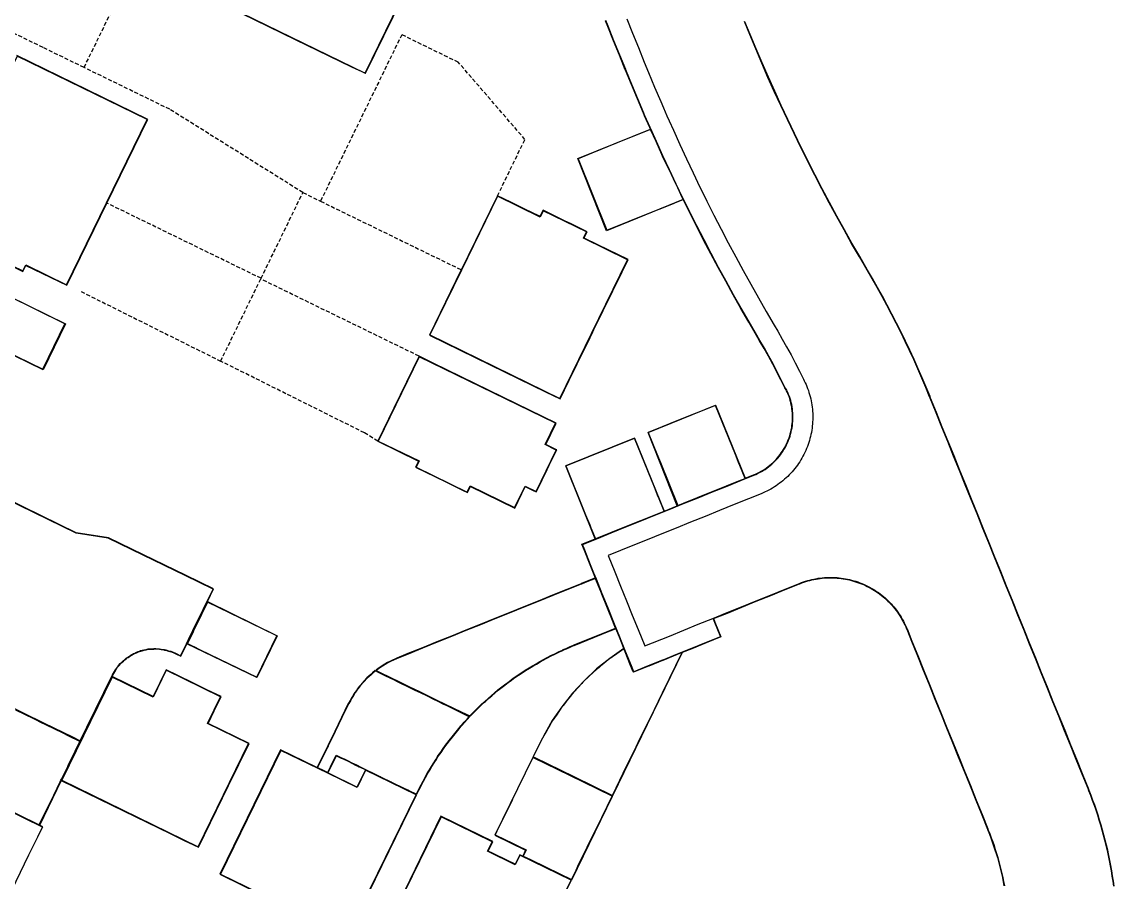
# Model space of a CAD drawing. Header units: metres. Extents: x 337936 to 338461, y 373266 to 374024.
# Drawn here: x 338348.5 to 338418.6, y 373393.4 to 373448.6 of the extents above; entities that cross this region are included whole.
import ezdxf

# ---------------------------------------------------------------- set-up
doc = ezdxf.new("R2010")
doc.units = ezdxf.units.M
doc.linetypes.add('DASHED2', pattern=[0.375, 0.25, -0.125])
for name, color, linetype in [('3D_LINES', 4, 'Continuous'), ('PLOTS EXTERNAL LEVEL', 3, 'Continuous'), ('PLOTS FFL', 1, 'Continuous')]:
    doc.layers.add(name, color=color, linetype=linetype)
doc.layers.add('GARAGES FFL', color=150, linetype='Continuous', lineweight=0)

msp = doc.modelspace()

# ---------------------------------------------------------------- linework, layer by layer
at = {"layer": '3D_LINES', "linetype": 'DASHED2'}
for points in [[(338352.535, 373445.661, 33.775), (338352.537, 373445.666, 33.7), (338356.572, 373453.938, 33.75), (338356.572, 373453.938, 33.75)], [(338352.535, 373445.661, 33.775), (338349.907, 373446.943, 33.775), (338347.275, 373448.227, 33.775)], [(338372.905, 373447.766, 33.675), (338367.697, 373437.088, 33.9)], [(338376.53, 373445.997, 33.804), (338372.905, 373447.766, 33.675)], [(338380.802, 373441.053, 33.973), (338376.53, 373445.997, 33.804)], [(338358.026, 373442.983, 33.938), (338352.535, 373445.661, 33.775)], [(338366.565, 373437.64, 33.827), (338358.026, 373442.983, 33.938), (338358.026, 373442.983, 33.938)], [(338379.042, 373437.421, 34.2), (338379.046, 373437.43, 34.05), (338380.802, 373441.053, 33.973)], [(338363.884, 373432.143, 34), (338366.563, 373437.635, 33.9), (338366.565, 373437.64, 33.827)], [(338366.565, 373437.64, 33.827), (338367.697, 373437.088, 33.9), (338367.697, 373437.088, 33.9)], [(338363.884, 373432.143, 34), (338353.997, 373436.965, 34)], [(338367.697, 373437.088, 33.9), (338376.721, 373432.687, 34.05)], [(338361.293, 373426.83, 34), (338363.863, 373432.1, 34)], [(338374.019, 373427.147, 34.05), (338363.863, 373432.1, 34), (338363.863, 373432.1, 34)], [(338352.344, 373431.294, 34.005), (338361.293, 373426.83, 34)], [(338370.51, 373422.232, 34.111), (338361.293, 373426.83, 34)], [(338371.361, 373421.696, 34.125), (338370.51, 373422.232, 34.111), (338370.51, 373422.232, 34.111)]]:
    msp.add_polyline3d(points, dxfattribs=at)
at = {"layer": '3D_LINES'}
for points in [[(338392.867, 373410.304, 34.089), (338392.958, 373410.077, 34.095), (338393.333, 373409.15, 34.12), (338392.422, 373408.782, 34.132), (338391.494, 373408.407, 34.144), (338390.567, 373408.032, 34.156), (338389.64, 373407.658, 34.168), (338389.624, 373407.651, 34.168), (338388.713, 373407.283, 34.174), (338387.786, 373406.909, 34.188), (338387.636, 373407.28, 34.182), (338387.261, 373408.207, 34.17), (338387.043, 373408.747, 34.168), (338386.887, 373409.134, 34.18), (338386.512, 373410.061, 34.211), (338386.137, 373410.988, 34.241), (338385.763, 373411.915, 34.211), (338385.388, 373412.843, 34.18), (338385.232, 373413.229, 34.168), (338385.014, 373413.77, 34.17), (338384.639, 373414.697, 34.182), (338384.489, 373415.068, 34.188), (338385.416, 373415.442, 34.174), (338386.328, 373415.811, 34.168), (338386.343, 373415.817, 34.168), (338387.271, 373416.192, 34.156), (338388.198, 373416.566, 34.144), (338389.125, 373416.941, 34.132), (338390.052, 373417.316, 34.12), (338390.979, 373417.69, 34.108), (338391.907, 373418.065, 34.096), (338392.834, 373418.439, 34.084), (338393.761, 373418.814, 34.072), (338394.688, 373419.189, 34.061), (338395.477, 373419.507, 34.05), (338395.603, 373419.561, 34.048), (338395.726, 373419.618, 34.046), (338395.848, 373419.679, 34.043), (338395.967, 373419.745, 34.041), (338396.084, 373419.815, 34.038), (338396.199, 373419.888, 34.036), (338396.311, 373419.965, 34.033), (338396.42, 373420.047, 34.031), (338396.527, 373420.131, 34.028), (338396.63, 373420.22, 34.026), (338396.731, 373420.311, 34.023), (338396.828, 373420.407, 34.021), (338396.922, 373420.505, 34.018), (338397.013, 373420.607, 34.016), (338397.1, 373420.711, 34.013), (338397.184, 373420.818, 34.01), (338397.264, 373420.929, 34.008), (338397.34, 373421.042, 34.005), (338397.412, 373421.157, 34.002), (338397.481, 373421.275, 34), (338397.545, 373421.395, 33.997), (338397.605, 373421.517, 33.994), (338397.661, 373421.641, 33.992), (338397.713, 373421.767, 33.989), (338397.76, 373421.894, 33.986), (338397.804, 373422.023, 33.983), (338397.842, 373422.154, 33.98), (338397.877, 373422.286, 33.978), (338397.906, 373422.419, 33.975), (338397.932, 373422.552, 33.972), (338397.953, 373422.687, 33.969), (338397.969, 373422.822, 33.966), (338397.98, 373422.958, 33.963), (338397.987, 373423.094, 33.96), (338397.99, 373423.23, 33.957), (338397.987, 373423.366, 33.954), (338397.981, 373423.502, 33.951), (338397.969, 373423.638, 33.948), (338397.953, 373423.773, 33.945), (338397.932, 373423.907, 33.942), (338397.907, 373424.041, 33.939), (338397.878, 373424.174, 33.936), (338397.843, 373424.306, 33.933), (338397.805, 373424.436, 33.93), (338397.762, 373424.566, 33.927), (338397.714, 373424.693, 33.924), (338397.663, 373424.819, 33.921), (338397.607, 373424.943, 33.918), (338397.576, 373425.007, 33.916), (338397.5, 373425.124, 33.914), (338397.242, 373425.635, 33.905), (338396.98, 373426.144, 33.896), (338396.712, 373426.65, 33.886), (338396.438, 373427.153, 33.877), (338396.159, 373427.652, 33.868), (338395.874, 373428.149, 33.858), (338395.677, 373428.487, 33.852), (338395.677, 373428.487, 33.852), (338395.172, 373429.35, 33.838), (338394.674, 373430.217, 33.823), (338394.182, 373431.088, 33.809), (338393.698, 373431.963, 33.795), (338393.22, 373432.841, 33.781), (338392.75, 373433.724, 33.768), (338392.286, 373434.61, 33.756), (338391.829, 373435.499, 33.745), (338391.399, 373436.352, 33.735), (338391.399, 373436.352, 33.735), (338391.379, 373436.392, 33.735), (338390.988, 373437.184, 33.727), (338390.988, 373437.184, 33.727), (338390.937, 373437.289, 33.726), (338390.501, 373438.189, 33.717), (338390.072, 373439.092, 33.71), (338389.651, 373439.999, 33.703), (338389.236, 373440.909, 33.698), (338388.873, 373441.723, 33.694), (338388.873, 373441.723, 33.694), (338388.829, 373441.823, 33.693), (338388.501, 373442.573, 33.69), (338388.501, 373442.573, 33.69), (338388.429, 373442.739, 33.69), (338388.036, 373443.659, 33.687), (338387.65, 373444.581, 33.685), (338387.272, 373445.507, 33.684), (338387.263, 373445.529, 33.684), (338386.888, 373446.457, 33.684), (338386.514, 373447.384, 33.685), (338386.139, 373448.311, 33.687), (338385.995, 373448.668, 33.688)], [(338388.853, 373441.707, 33.694), (338388.85, 373441.712, 33.694), (338388.806, 373441.813, 33.693), (338388.478, 373442.563, 33.69), (338388.406, 373442.729, 33.69), (338388.013, 373443.649, 33.687), (338387.627, 373444.572, 33.685), (338387.249, 373445.498, 33.684), (338387.24, 373445.52, 33.684), (338386.865, 373446.447, 33.684), (338386.491, 373447.374, 33.685), (338386.116, 373448.302, 33.687), (338385.972, 373448.659, 33.688)], [(338387.333, 373448.794, 33.637), (338387.708, 373447.866, 33.635), (338388.083, 373446.939, 33.634), (338388.458, 373446.011, 33.634), (338388.733, 373445.334, 33.635), (338389.119, 373444.406, 33.636), (338389.512, 373443.481, 33.639), (338389.683, 373443.085, 33.64), (338389.913, 373442.558, 33.58), (338390.051, 373442.243, 33.544), (338390.321, 373441.638, 33.547), (338390.736, 373440.723, 33.552), (338391.158, 373439.81, 33.559), (338391.588, 373438.901, 33.566), (338392.024, 373437.996, 33.574), (338392.145, 373437.75, 33.577), (338392.469, 373437.094, 33.663), (338392.552, 373436.926, 33.685), (338392.921, 373436.195, 33.694), (338393.379, 373435.3, 33.705), (338393.844, 373434.409, 33.717), (338394.317, 373433.521, 33.73), (338394.797, 373432.637, 33.744), (338395.284, 373431.757, 33.758), (338395.777, 373430.881, 33.773), (338396.278, 373430.009, 33.788), (338396.784, 373429.144, 33.802), (338397.012, 373428.754, 33.809), (338397.302, 373428.247, 33.818), (338397.586, 373427.738, 33.828), (338397.864, 373427.226, 33.837), (338398.137, 373426.711, 33.846), (338398.404, 373426.193, 33.855), (338398.665, 373425.672, 33.865), (338398.714, 373425.572, 33.866), (338398.775, 373425.446, 33.869), (338398.83, 373425.323, 33.871), (338398.882, 373425.198, 33.874), (338398.931, 373425.071, 33.876), (338398.976, 373424.943, 33.878), (338399.018, 373424.814, 33.881), (338399.057, 373424.684, 33.883), (338399.093, 373424.552, 33.885), (338399.125, 373424.42, 33.888), (338399.154, 373424.288, 33.89), (338399.18, 373424.154, 33.892), (338399.202, 373424.02, 33.895), (338399.22, 373423.885, 33.897), (338399.235, 373423.75, 33.899), (338399.247, 373423.615, 33.901), (338399.255, 373423.479, 33.904), (338399.259, 373423.343, 33.906), (338399.261, 373423.208, 33.908), (338399.258, 373423.072, 33.91), (338399.252, 373422.936, 33.913), (338399.243, 373422.8, 33.915), (338399.23, 373422.665, 33.917), (338399.214, 373422.53, 33.919), (338399.194, 373422.396, 33.921), (338399.171, 373422.262, 33.924), (338399.144, 373422.128, 33.926), (338399.114, 373421.996, 33.928), (338399.081, 373421.864, 33.93), (338399.044, 373421.733, 33.932), (338399.004, 373421.604, 33.934), (338398.96, 373421.475, 33.936), (338398.913, 373421.347, 33.938), (338398.863, 373421.221, 33.941), (338398.81, 373421.096, 33.943), (338398.753, 373420.972, 33.945), (338398.694, 373420.85, 33.947), (338398.631, 373420.73, 33.949), (338398.565, 373420.611, 33.951), (338398.496, 373420.494, 33.953), (338398.425, 373420.378, 33.955), (338398.35, 373420.265, 33.957), (338398.272, 373420.153, 33.959), (338398.191, 373420.044, 33.961), (338398.108, 373419.937, 33.963), (338398.022, 373419.831, 33.965), (338397.933, 373419.728, 33.967), (338397.842, 373419.628, 33.969), (338397.748, 373419.53, 33.971), (338397.652, 373419.434, 33.973), (338397.553, 373419.34, 33.975), (338397.452, 373419.25, 33.977), (338397.348, 373419.162, 33.979), (338397.243, 373419.076, 33.98), (338397.135, 373418.994, 33.982), (338397.025, 373418.914, 33.984), (338396.913, 373418.837, 33.986), (338396.799, 373418.763, 33.988), (338396.683, 373418.692, 33.99), (338396.566, 373418.623, 33.992), (338396.446, 373418.558, 33.994), (338396.325, 373418.496, 33.995), (338396.203, 373418.437, 33.997), (338396.079, 373418.382, 33.999), (338395.949, 373418.327, 34.001), (338395.137, 373417.999, 34.011), (338394.21, 373417.625, 34.023), (338393.283, 373417.25, 34.035), (338392.356, 373416.875, 34.047), (338391.429, 373416.501, 34.059), (338390.501, 373416.126, 34.071), (338389.574, 373415.752, 34.083), (338388.647, 373415.377, 34.095), (338387.72, 373415.002, 34.106), (338386.144, 373414.366, 34.118), (338386.567, 373413.319, 34.131), (338386.941, 373412.392, 34.161), (338387.316, 373411.464, 34.191), (338387.69, 373410.537, 34.161), (338388.065, 373409.61, 34.131), (338388.488, 373408.563, 34.118), (338390.064, 373409.2, 34.106), (338390.991, 373409.575, 34.095), (338391.918, 373409.949, 34.083), (338392.846, 373410.324, 34.071), (338393.773, 373410.698, 34.059), (338394.7, 373411.073, 34.047), (338395.627, 373411.448, 34.035), (338396.554, 373411.822, 34.023), (338397.482, 373412.197, 34.011), (338398.409, 373412.572, 33.999), (338398.416, 373412.574, 33.999), (338398.547, 373412.625, 33.998), (338398.674, 373412.671, 33.996), (338398.803, 373412.714, 33.995), (338398.934, 373412.753, 33.993), (338399.065, 373412.789, 33.992), (338399.196, 373412.822, 33.992), (338399.329, 373412.851, 33.991), (338399.463, 373412.877, 33.991), (338399.597, 373412.899, 33.99), (338399.731, 373412.918, 33.99), (338399.866, 373412.934, 33.991), (338400.002, 373412.946, 33.991), (338400.137, 373412.954, 33.991), (338400.273, 373412.959, 33.992), (338400.409, 373412.961, 33.993), (338400.545, 373412.959, 33.994), (338400.681, 373412.954, 33.995), (338400.816, 373412.945, 33.997), (338400.952, 373412.932, 33.998), (338401.086, 373412.916, 34), (338401.221, 373412.897, 34.002), (338401.355, 373412.874, 34.005), (338401.488, 373412.848, 34.007), (338401.621, 373412.818, 34.01), (338401.753, 373412.785, 34.012), (338401.884, 373412.749, 34.015), (338402.014, 373412.709, 34.019), (338402.142, 373412.666, 34.022), (338402.27, 373412.62, 34.025), (338402.397, 373412.57, 34.029), (338402.522, 373412.517, 34.033), (338402.646, 373412.461, 34.037), (338402.768, 373412.402, 34.041), (338402.889, 373412.339, 34.044), (338403.008, 373412.274, 34.048), (338403.125, 373412.205, 34.052), (338403.241, 373412.134, 34.055), (338403.354, 373412.059, 34.059), (338403.466, 373411.982, 34.063), (338403.576, 373411.902, 34.066), (338403.683, 373411.819, 34.069), (338403.789, 373411.733, 34.073), (338403.892, 373411.645, 34.076), (338403.993, 373411.554, 34.079), (338404.092, 373411.46, 34.082), (338404.188, 373411.364, 34.086), (338404.281, 373411.265, 34.089), (338404.372, 373411.164, 34.092), (338404.461, 373411.061, 34.095), (338404.546, 373410.956, 34.098), (338404.629, 373410.848, 34.1), (338404.71, 373410.739, 34.103), (338404.787, 373410.627, 34.106), (338404.861, 373410.513, 34.109), (338404.933, 373410.398, 34.111), (338405.001, 373410.28, 34.114), (338405.067, 373410.161, 34.116), (338405.129, 373410.04, 34.119), (338405.189, 373409.918, 34.121), (338405.245, 373409.794, 34.124), (338405.299, 373409.665, 34.126), (338405.304, 373409.653, 34.126), (338405.619, 373408.875, 34.139), (338405.993, 373407.947, 34.154), (338406.368, 373407.02, 34.169), (338406.743, 373406.093, 34.183), (338407.117, 373405.166, 34.198), (338407.492, 373404.239, 34.213), (338407.866, 373403.311, 34.226), (338408.241, 373402.384, 34.238), (338408.616, 373401.457, 34.249), (338408.99, 373400.53, 34.259), (338409.365, 373399.603, 34.269), (338409.739, 373398.676, 34.277), (338410.114, 373397.748, 34.284), (338410.488, 373396.822, 34.29), (338410.516, 373396.753, 34.291), (338410.613, 373396.504, 34.293), (338410.707, 373396.255, 34.294), (338410.796, 373396.005, 34.296), (338410.882, 373395.754, 34.297), (338410.965, 373395.502, 34.298), (338411.044, 373395.249, 34.3), (338411.12, 373394.994, 34.301), (338411.191, 373394.738, 34.302), (338411.26, 373394.482, 34.303), (338411.324, 373394.224, 34.304), (338411.385, 373393.966, 34.304), (338411.442, 373393.707, 34.305), (338411.496, 373393.447, 34.306), (338411.546, 373393.186, 34.306)], [(338418.56, 373393.145, 34.307), (338418.514, 373393.476, 34.307), (338418.464, 373393.806, 34.306), (338418.409, 373394.136, 34.306), (338418.351, 373394.465, 34.306), (338418.288, 373394.793, 34.306), (338418.221, 373395.121, 34.305), (338418.149, 373395.447, 34.304), (338418.073, 373395.773, 34.304), (338417.993, 373396.097, 34.303), (338417.909, 373396.421, 34.302), (338417.821, 373396.743, 34.301), (338417.728, 373397.064, 34.3), (338417.632, 373397.384, 34.299), (338417.531, 373397.703, 34.298), (338417.426, 373398.02, 34.297), (338417.317, 373398.336, 34.296), (338417.203, 373398.65, 34.294), (338417.086, 373398.963, 34.293), (338416.965, 373399.273, 34.291), (338416.909, 373399.414, 34.29), (338416.534, 373400.342, 34.284), (338416.159, 373401.269, 34.277), (338415.785, 373402.196, 34.269), (338415.41, 373403.124, 34.259), (338415.035, 373404.051, 34.249), (338414.661, 373404.978, 34.238), (338414.286, 373405.905, 34.226), (338413.912, 373406.832, 34.213), (338413.537, 373407.76, 34.198), (338413.162, 373408.687, 34.183), (338412.788, 373409.614, 34.169), (338412.413, 373410.541, 34.154), (338412.039, 373411.468, 34.139), (338411.664, 373412.395, 34.124), (338411.289, 373413.323, 34.109), (338410.915, 373414.25, 34.094), (338410.54, 373415.177, 34.079), (338410.165, 373416.104, 34.065), (338409.791, 373417.031, 34.05), (338409.416, 373417.959, 34.035), (338409.042, 373418.886, 34.02), (338408.667, 373419.813, 34.005), (338408.292, 373420.74, 33.99), (338407.918, 373421.667, 33.975), (338407.543, 373422.595, 33.96), (338407.169, 373423.522, 33.946), (338406.794, 373424.449, 33.931), (338406.754, 373424.547, 33.929), (338406.509, 373425.144, 33.92), (338406.257, 373425.741, 33.911), (338405.999, 373426.335, 33.902), (338405.734, 373426.925, 33.893), (338405.463, 373427.514, 33.884), (338405.185, 373428.099, 33.875), (338404.902, 373428.681, 33.866), (338404.612, 373429.26, 33.856), (338404.316, 373429.836, 33.847), (338404.014, 373430.409, 33.838), (338403.706, 373430.978, 33.829), (338403.392, 373431.545, 33.82), (338403.071, 373432.107, 33.811), (338402.75, 373432.658, 33.802), (338402.247, 373433.519, 33.787), (338401.752, 373434.381, 33.772), (338401.265, 373435.248, 33.756), (338400.785, 373436.118, 33.741), (338400.312, 373436.993, 33.727), (338399.847, 373437.871, 33.713), (338399.388, 373438.753, 33.701), (338398.937, 373439.64, 33.69), (338398.494, 373440.529, 33.679), (338398.058, 373441.423, 33.67), (338397.629, 373442.32, 33.662), (338397.208, 373443.22, 33.655), (338396.795, 373444.125, 33.649), (338396.389, 373445.032, 33.644), (338395.99, 373445.943, 33.64), (338395.6, 373446.857, 33.637), (338395.216, 373447.774, 33.635), (338394.876, 373448.607, 33.634)], [(338418.585, 373393.148, 34.307), (338418.539, 373393.48, 34.307), (338418.489, 373393.81, 34.306), (338418.434, 373394.14, 34.306), (338418.375, 373394.47, 34.306), (338418.312, 373394.798, 34.306), (338418.245, 373395.126, 34.305), (338418.173, 373395.453, 34.304), (338418.098, 373395.778, 34.304), (338418.018, 373396.103, 34.303), (338417.933, 373396.427, 34.302), (338417.845, 373396.75, 34.301), (338417.752, 373397.071, 34.3), (338417.655, 373397.391, 34.299), (338417.554, 373397.71, 34.298), (338417.449, 373398.028, 34.297), (338417.34, 373398.344, 34.296), (338417.227, 373398.659, 34.294), (338417.109, 373398.972, 34.293), (338416.988, 373399.282, 34.291), (338416.932, 373399.423, 34.29), (338416.557, 373400.351, 34.284), (338416.182, 373401.279, 34.277), (338415.808, 373402.206, 34.269), (338415.433, 373403.133, 34.259), (338415.059, 373404.06, 34.249), (338414.684, 373404.987, 34.238), (338414.309, 373405.915, 34.226), (338413.935, 373406.842, 34.213), (338413.56, 373407.769, 34.198), (338413.186, 373408.696, 34.183), (338412.811, 373409.623, 34.169), (338412.436, 373410.55, 34.154), (338412.062, 373411.478, 34.139), (338411.687, 373412.405, 34.124), (338411.312, 373413.332, 34.109), (338410.938, 373414.259, 34.094), (338410.563, 373415.186, 34.079), (338410.189, 373416.114, 34.065), (338409.814, 373417.041, 34.05), (338409.439, 373417.968, 34.035), (338409.065, 373418.895, 34.02), (338408.69, 373419.822, 34.005), (338408.316, 373420.75, 33.99), (338407.941, 373421.677, 33.975), (338407.566, 373422.604, 33.96), (338407.192, 373423.531, 33.946), (338406.817, 373424.458, 33.931), (338406.778, 373424.556, 33.929), (338406.532, 373425.154, 33.92), (338406.28, 373425.751, 33.911), (338406.022, 373426.345, 33.902), (338405.757, 373426.936, 33.893), (338405.485, 373427.524, 33.884), (338405.208, 373428.11, 33.875), (338404.924, 373428.692, 33.866), (338404.634, 373429.271, 33.856), (338404.338, 373429.847, 33.847), (338404.036, 373430.421, 33.838), (338403.728, 373430.99, 33.829), (338403.413, 373431.557, 33.82), (338403.093, 373432.12, 33.811), (338402.772, 373432.67, 33.802), (338402.269, 373433.531, 33.787), (338401.774, 373434.394, 33.772), (338401.287, 373435.26, 33.756), (338400.807, 373436.13, 33.741), (338400.334, 373437.005, 33.727), (338399.869, 373437.883, 33.713), (338399.411, 373438.765, 33.701), (338398.96, 373439.651, 33.69), (338398.516, 373440.54, 33.679), (338398.081, 373441.434, 33.67), (338397.652, 373442.331, 33.662), (338397.231, 373443.231, 33.655), (338396.818, 373444.135, 33.649), (338396.412, 373445.042, 33.644), (338396.013, 373445.953, 33.64), (338395.623, 373446.867, 33.637), (338395.24, 373447.784, 33.635), (338394.91, 373448.591, 33.634)], [(338394.93, 373419.313, 34.057), (338395.468, 373419.531, 34.05), (338395.593, 373419.583, 34.048), (338395.715, 373419.64, 34.046), (338395.836, 373419.702, 34.043), (338395.955, 373419.767, 34.041), (338396.071, 373419.836, 34.038), (338396.185, 373419.909, 34.036), (338396.296, 373419.986, 34.033), (338396.405, 373420.066, 34.031), (338396.511, 373420.151, 34.028), (338396.614, 373420.238, 34.026), (338396.714, 373420.33, 34.023), (338396.81, 373420.424, 34.021), (338396.904, 373420.522, 34.018), (338396.994, 373420.623, 34.016), (338397.081, 373420.727, 34.013), (338397.164, 373420.834, 34.01), (338397.243, 373420.943, 34.008), (338397.319, 373421.055, 34.005), (338397.391, 373421.17, 34.002), (338397.459, 373421.287, 34), (338397.523, 373421.406, 33.997), (338397.582, 373421.527, 33.994), (338397.638, 373421.651, 33.992), (338397.69, 373421.776, 33.989), (338397.737, 373421.903, 33.986), (338397.78, 373422.031, 33.983), (338397.818, 373422.161, 33.98), (338397.852, 373422.292, 33.978), (338397.882, 373422.424, 33.975), (338397.907, 373422.557, 33.972), (338397.928, 373422.69, 33.969), (338397.944, 373422.825, 33.966), (338397.955, 373422.959, 33.963), (338397.962, 373423.095, 33.96), (338397.965, 373423.23, 33.957), (338397.962, 373423.365, 33.954), (338397.956, 373423.5, 33.951), (338397.944, 373423.635, 33.948), (338397.928, 373423.769, 33.945), (338397.908, 373423.903, 33.942), (338397.883, 373424.036, 33.939), (338397.853, 373424.168, 33.936), (338397.819, 373424.299, 33.933), (338397.781, 373424.429, 33.93), (338397.738, 373424.557, 33.927), (338397.691, 373424.684, 33.924), (338397.64, 373424.809, 33.921), (338397.584, 373424.933, 33.918), (338397.554, 373424.995, 33.916), (338397.478, 373425.111, 33.914), (338397.22, 373425.624, 33.905), (338396.958, 373426.132, 33.896), (338396.69, 373426.638, 33.886), (338396.416, 373427.14, 33.877), (338396.137, 373427.64, 33.868), (338395.852, 373428.137, 33.858), (338395.655, 373428.474, 33.852), (338395.15, 373429.337, 33.838), (338394.652, 373430.205, 33.823), (338394.16, 373431.076, 33.809), (338393.676, 373431.951, 33.795), (338393.198, 373432.829, 33.781), (338392.728, 373433.712, 33.768), (338392.264, 373434.598, 33.756), (338391.807, 373435.488, 33.745), (338391.377, 373436.341, 33.735), (338391.357, 373436.381, 33.735), (338390.965, 373437.173, 33.727), (338390.959, 373437.187, 33.727)], [(338390.052, 373417.316, 34.12), (338389.125, 373416.941, 34.132)], [(338389.739, 373417.216, 34.124), (338390.043, 373417.339, 34.12), (338390.575, 373417.554, 34.113)], [(338385.334, 373412.911, 34.178), (338385.209, 373413.22, 34.168), (338384.99, 373413.76, 34.17), (338384.616, 373414.688, 34.182), (338384.457, 373415.082, 34.188), (338385.314, 373415.428, 34.175)], [(338392.889, 373410.315, 34.07), (338393.782, 373410.675, 34.059), (338394.709, 373411.05, 34.047), (338395.637, 373411.425, 34.035), (338396.564, 373411.799, 34.023), (338397.491, 373412.174, 34.011), (338398.418, 373412.548, 33.999), (338398.425, 373412.551, 33.999), (338398.555, 373412.602, 33.998), (338398.683, 373412.648, 33.996), (338398.811, 373412.69, 33.995), (338398.94, 373412.729, 33.993), (338399.071, 373412.765, 33.992), (338399.202, 373412.798, 33.992), (338399.334, 373412.827, 33.991), (338399.467, 373412.852, 33.991), (338399.6, 373412.875, 33.99), (338399.734, 373412.894, 33.99), (338399.869, 373412.909, 33.991), (338400.003, 373412.921, 33.991), (338400.138, 373412.929, 33.991), (338400.274, 373412.934, 33.992), (338400.409, 373412.936, 33.993), (338400.544, 373412.934, 33.994), (338400.679, 373412.929, 33.995), (338400.814, 373412.92, 33.997), (338400.949, 373412.907, 33.998), (338401.083, 373412.892, 34), (338401.217, 373412.872, 34.002), (338401.35, 373412.85, 34.005), (338401.483, 373412.823, 34.007), (338401.615, 373412.794, 34.01), (338401.746, 373412.761, 34.012), (338401.877, 373412.725, 34.015), (338402.006, 373412.685, 34.019), (338402.134, 373412.642, 34.022), (338402.261, 373412.596, 34.025), (338402.387, 373412.547, 34.029), (338402.512, 373412.494, 34.033), (338402.635, 373412.438, 34.037), (338402.757, 373412.379, 34.041), (338402.877, 373412.317, 34.044), (338402.995, 373412.252, 34.048), (338403.112, 373412.184, 34.052), (338403.227, 373412.113, 34.055), (338403.34, 373412.039, 34.059), (338403.452, 373411.962, 34.063), (338403.561, 373411.882, 34.066), (338403.668, 373411.799, 34.069), (338403.773, 373411.714, 34.073), (338403.876, 373411.626, 34.076), (338403.976, 373411.535, 34.079), (338404.074, 373411.442, 34.082), (338404.17, 373411.346, 34.086), (338404.263, 373411.248, 34.089), (338404.353, 373411.148, 34.092), (338404.441, 373411.045, 34.095), (338404.527, 373410.94, 34.098), (338404.609, 373410.833, 34.1), (338404.689, 373410.724, 34.103), (338404.766, 373410.613, 34.106), (338404.84, 373410.5, 34.109), (338404.911, 373410.385, 34.111), (338404.98, 373410.268, 34.114), (338405.045, 373410.149, 34.116), (338405.107, 373410.029, 34.119), (338405.166, 373409.907, 34.121), (338405.222, 373409.784, 34.124), (338405.276, 373409.656, 34.126), (338405.281, 373409.644, 34.126), (338405.596, 373408.865, 34.139), (338405.97, 373407.938, 34.154), (338406.345, 373407.011, 34.169), (338406.719, 373406.084, 34.183), (338407.094, 373405.156, 34.198), (338407.469, 373404.229, 34.213), (338407.843, 373403.302, 34.226), (338408.218, 373402.375, 34.238), (338408.592, 373401.448, 34.249), (338408.967, 373400.521, 34.259), (338409.342, 373399.593, 34.269), (338409.716, 373398.666, 34.277), (338410.091, 373397.739, 34.284), (338410.465, 373396.812, 34.29), (338410.493, 373396.744, 34.291), (338410.59, 373396.495, 34.293), (338410.683, 373396.247, 34.294), (338410.773, 373395.997, 34.296), (338410.859, 373395.746, 34.297), (338410.941, 373395.494, 34.298), (338411.02, 373395.241, 34.3), (338411.096, 373394.987, 34.301), (338411.167, 373394.732, 34.302), (338411.235, 373394.476, 34.303), (338411.3, 373394.218, 34.304), (338411.361, 373393.96, 34.304), (338411.418, 373393.701, 34.305), (338411.471, 373393.442, 34.306), (338411.521, 373393.181, 34.306)], [(338392.889, 373410.315, 34.089), (338392.982, 373410.086, 34.095), (338393.365, 373409.136, 34.12), (338392.431, 373408.759, 34.132), (338391.504, 373408.384, 34.144), (338390.894, 373408.138, 34.152)], [(338387.154, 373408.406, 34.169), (338387.02, 373408.738, 34.168), (338386.863, 373409.125, 34.18), (338386.637, 373409.685, 34.199)]]:
    msp.add_polyline3d(points, dxfattribs=at)
at = {"layer": '3D_LINES', "linetype": 'Continuous'}
for points in [[(338390.959, 373437.187, 33.727), (338386.037, 373435.177, 34.026), (338384.186, 373439.823, 34.026), (338388.853, 373441.707, 33.694)], [(338340.489, 373434.54, 34.042), (338351.348, 373429.233, 34.156), (338349.91, 373426.27, 34.102), (338339.042, 373431.573, 34.001)], [(338390.575, 373417.554, 34.113), (338388.704, 373422.255, 34.147), (338393.03, 373424.003, 34.126), (338394.93, 373419.313, 34.057)], [(338360.444, 373411.411, 33.587), (338360.837, 373412.215, 33.565), (338359.952, 373412.646, 33.575), (338359.037, 373413.093, 33.585), (338356.34, 373414.408, 33.615), (338354.096, 373415.503, 33.64), (338352.029, 373415.826, 33.676), (338347.539, 373418.016, 33.726), (338343.871, 373419.805, 33.767), (338342.972, 373420.244, 33.777), (338342.069, 373420.684, 33.787), (338341.174, 373421.12, 33.796), (338340.275, 373421.559, 33.803), (338339.377, 373421.997, 33.809), (338338.478, 373422.436, 33.814), (338337.579, 373422.874, 33.818), (338336.68, 373423.312, 33.82), (338336.582, 373423.36, 33.82), (338336.359, 373423.469, 33.82), (338336.134, 373423.579, 33.82), (338335.909, 373423.689, 33.82), (338335.765, 373423.758, 33.82), (338335.765, 373423.758, 33.82)], [(338385.314, 373415.428, 34.175), (338383.422, 373420.118, 34.126), (338387.835, 373421.895, 34.174), (338389.739, 373417.216, 34.124)], [(338345.868, 373405.616, 33.743), (338349.97, 373403.615, 33.857), (338351.789, 373402.728, 33.908), (338352.292, 373402.483, 33.922), (338352.715, 373403.35, 33.912), (338354.349, 373406.701, 33.875), (338354.476, 373406.916, 33.872), (338354.541, 373407.024, 33.869), (338354.6, 373407.124, 33.867), (338354.691, 373407.232, 33.863), (338354.772, 373407.329, 33.86), (338354.86, 373407.434, 33.856), (338354.947, 373407.527, 33.851), (338355.041, 373407.608, 33.847), (338355.14, 373407.693, 33.841), (338355.238, 373407.777, 33.836), (338355.288, 373407.821, 33.832), (338355.339, 373407.852, 33.83), (338355.445, 373407.916, 33.824), (338355.553, 373407.982, 33.817), (338355.673, 373408.056, 33.809), (338355.708, 373408.077, 33.806), (338355.784, 373408.108, 33.802), (338355.898, 373408.154, 33.794), (338356.014, 373408.201, 33.786), (338356.08, 373408.228, 33.781), (338356.164, 373408.261, 33.774), (338356.252, 373408.281, 33.769), (338356.375, 373408.309, 33.761), (338356.519, 373408.342, 33.752), (338356.643, 373408.37, 33.744), (338356.761, 373408.377, 33.739), (338356.882, 373408.384, 33.733), (338357.005, 373408.391, 33.727), (338357.134, 373408.399, 33.721), (338357.372, 373408.374, 33.712), (338357.488, 373408.362, 33.708), (338357.651, 373408.341, 33.702), (338357.703, 373408.327, 33.701), (338357.781, 373408.305, 33.699), (338357.957, 373408.258, 33.694), (338358.044, 373408.234, 33.692), (338358.097, 373408.219, 33.691), (338358.394, 373408.094, 33.686), (338358.476, 373408.054, 33.687), (338358.721, 373407.934, 33.684), (338358.751, 373407.995, 33.682), (338359.098, 373408.706, 33.601), (338359.205, 373408.925, 33.608), (338359.227, 373408.972, 33.606), (338359.507, 373409.545, 33.639), (338360.803, 373412.203, 33.565), (338359.941, 373412.624, 33.575), (338359.026, 373413.07, 33.585), (338356.329, 373414.386, 33.615), (338354.088, 373415.479, 33.64), (338352.021, 373415.802, 33.676), (338347.528, 373417.994, 33.726)], [(338386.646, 373409.684, 34.199), (338386.502, 373410.039, 34.21), (338386.475, 373410.107, 34.211), (338386.116, 373410.996, 34.24), (338385.757, 373411.884, 34.211), (338385.73, 373411.951, 34.209), (338385.371, 373412.84, 34.18), (338385.335, 373412.929, 34.177), (338384.648, 373412.652, 34.166), (338384.414, 373412.557, 34.162), (338384.401, 373412.552, 34.162), (338382.576, 373411.814, 34.132), (338381.649, 373411.44, 34.114), (338380.723, 373411.066, 34.095), (338379.794, 373410.69, 34.075), (338378.868, 373410.316, 34.054), (338377.942, 373409.942, 34.033), (338377.013, 373409.567, 34.01), (338376.086, 373409.192, 33.988), (338375.16, 373408.818, 33.964), (338374.233, 373408.444, 33.94), (338373.305, 373408.068, 33.916), (338372.597, 373407.781, 33.897), (338372.183, 373407.585, 33.886), (338371.996, 373407.497, 33.881), (338371.652, 373407.282, 33.872), (338371.52, 373407.2, 33.869), (338371.39, 373407.117, 33.865), (338371.254, 373407.017, 33.862)], [(338360.444, 373411.411, 33.587), (338364.922, 373409.208, 33.768), (338363.612, 373406.541, 33.694), (338359.12, 373408.696, 33.601)], [(338377.292, 373404.054, 34.054), (338377.489, 373404.248, 34.059), (338377.681, 373404.439, 34.065), (338377.874, 373404.63, 34.07), (338378.067, 373404.821, 34.076), (338378.157, 373404.911, 34.078), (338378.265, 373405.004, 34.081), (338378.469, 373405.182, 34.087), (338378.674, 373405.36, 34.093), (338378.879, 373405.538, 34.098), (338379.087, 373405.719, 34.103), (338379.514, 373406.044, 34.115), (338379.729, 373406.208, 34.12), (338379.945, 373406.372, 34.125), (338380.067, 373406.465, 34.129), (338380.164, 373406.529, 34.131), (338380.39, 373406.68, 34.137), (338380.616, 373406.83, 34.142), (338380.842, 373406.979, 34.148), (338381.094, 373407.147, 34.154), (338381.3, 373407.265, 34.159), (338381.536, 373407.4, 34.164), (338381.771, 373407.535, 34.17), (338382.006, 373407.67, 34.175), (338382.162, 373407.76, 34.179), (338382.242, 373407.799, 34.181), (338382.486, 373407.919, 34.186), (338382.73, 373408.039, 34.192), (338382.973, 373408.158, 34.197), (338383.216, 373408.277, 34.203), (338383.268, 373408.303, 34.204), (338383.463, 373408.386, 34.208), (338383.712, 373408.493, 34.214), (338383.884, 373408.566, 34.218), (338383.965, 373408.6, 34.217), (338385.725, 373409.312, 34.205), (338385.784, 373409.335, 34.205), (338386.646, 373409.684, 34.199), (338386.646, 373409.684, 34.199)], [(338354.341, 373406.628, 33.875), (338354.371, 373406.689, 33.875), (338354.498, 373406.903, 33.872), (338354.562, 373407.011, 33.869), (338354.62, 373407.109, 33.867), (338354.71, 373407.216, 33.863), (338354.791, 373407.313, 33.86), (338354.879, 373407.417, 33.856), (338354.964, 373407.509, 33.851), (338355.057, 373407.589, 33.847), (338355.156, 373407.674, 33.841), (338355.254, 373407.759, 33.836), (338355.303, 373407.801, 33.832), (338355.353, 373407.831, 33.83), (338355.458, 373407.895, 33.824), (338355.566, 373407.961, 33.817), (338355.686, 373408.034, 33.809), (338355.719, 373408.054, 33.806), (338355.794, 373408.084, 33.802), (338355.907, 373408.13, 33.794), (338356.024, 373408.178, 33.786), (338356.09, 373408.204, 33.781), (338356.171, 373408.237, 33.774), (338356.258, 373408.257, 33.769), (338356.38, 373408.285, 33.761), (338356.524, 373408.317, 33.752), (338356.646, 373408.345, 33.744), (338356.762, 373408.352, 33.739), (338356.884, 373408.359, 33.733), (338357.007, 373408.366, 33.727), (338357.133, 373408.374, 33.721), (338357.369, 373408.35, 33.712), (338357.485, 373408.338, 33.708), (338357.646, 373408.316, 33.702), (338357.697, 373408.302, 33.701), (338357.775, 373408.281, 33.699), (338357.95, 373408.233, 33.694), (338358.037, 373408.21, 33.692), (338358.089, 373408.196, 33.691), (338358.384, 373408.071, 33.686), (338358.465, 373408.031, 33.687), (338358.733, 373407.901, 33.684), (338358.773, 373407.985, 33.682), (338359.12, 373408.696, 33.601)], [(338387.154, 373408.406, 34.169), (338386.238, 373407.765, 34.182), (338385.392, 373407.085, 34.192), (338384.594, 373406.323, 34.193), (338383.85, 373405.534, 34.184), (338383.166, 373404.66, 34.178), (338382.54, 373403.781, 34.173), (338382.21, 373403.159, 34.17), (338382.014, 373402.827, 34.169), (338381.302, 373401.411, 34.163), (338378.871, 373396.436, 34.21), (338380.849, 373395.461, 34.173), (338380.661, 373395.075, 34.17)], [(338390.894, 373408.138, 34.152), (338383.795, 373393.547, 34.124)], [(338371.211, 373406.985, 33.86), (338371.032, 373406.829, 33.856), (338370.917, 373406.73, 33.853), (338370.803, 373406.63, 33.85), (338370.676, 373406.52, 33.847), (338370.479, 373406.303, 33.842), (338370.272, 373406.076, 33.836), (338370.209, 373406.007, 33.835), (338370.173, 373405.957, 33.834), (338370.057, 373405.795, 33.831), (338369.995, 373405.709, 33.832), (338369.906, 373405.585, 33.833), (338369.804, 373405.443, 33.834), (338369.739, 373405.326, 33.835), (338369.664, 373405.193, 33.837), (338369.59, 373405.06, 33.838), (338369.497, 373404.893, 33.84), (338369.479, 373404.861, 33.84), (338369.049, 373403.98, 33.851), (338368.613, 373403.085, 33.86), (338368.163, 373402.162, 33.869), (338368.158, 373402.152, 33.873), (338368.12, 373402.074, 33.88), (338367.483, 373400.769, 34.026)], [(338346.995, 373398.39, 33.751), (338349.662, 373397.09, 33.751), (338349.876, 373397.53, 33.762), (338350.203, 373398.2, 33.788), (338350.59, 373398.992, 33.809), (338351.004, 373399.843, 33.822), (338351.054, 373399.944, 33.825), (338351.087, 373400.012, 33.827), (338351.484, 373400.826, 33.851), (338351.525, 373400.911, 33.854), (338351.923, 373401.726, 33.879), (338351.963, 373401.809, 33.882), (338352.27, 373402.438, 33.921), (338352.27, 373402.438, 33.921), (338352.059, 373402.54, 33.915), (338351.733, 373402.7, 33.907), (338350.975, 373403.069, 33.885), (338350.83, 373403.14, 33.882), (338349.957, 373403.566, 33.858), (338349.896, 373403.595, 33.856), (338349.305, 373403.884, 33.839), (338348.162, 373404.441, 33.808)], [(338373.875, 373399.046, 34.032), (338374.005, 373399.313, 34.03), (338374.176, 373399.636, 34.026), (338374.308, 373399.886, 34.023), (338374.434, 373400.125, 34.02), (338374.581, 373400.402, 34.017), (338374.7, 373400.596, 34.014), (338374.842, 373400.827, 34.012), (338374.984, 373401.058, 34.009), (338375.126, 373401.289, 34.006), (338375.226, 373401.452, 34.004), (338375.271, 373401.516, 34.003), (338375.428, 373401.738, 34), (338375.585, 373401.96, 33.999), (338375.741, 373402.18, 34.004), (338375.897, 373402.401, 34.009), (338375.937, 373402.457, 34.011), (338376.064, 373402.614, 34.015), (338376.235, 373402.825, 34.021), (338376.406, 373403.035, 34.026), (338376.576, 373403.246, 34.032), (338376.713, 373403.415, 34.036), (338376.747, 373403.453, 34.037), (338376.929, 373403.655, 34.043), (338377.111, 373403.856, 34.048), (338377.269, 373404.031, 34.052), (338377.269, 373404.031, 34.052)], [(338368.196, 373400.448, 34.086), (338368.366, 373400.797, 34.08), (338368.721, 373401.524, 33.999), (338369.031, 373401.373, 34.009), (338369.093, 373401.343, 34.069), (338369.199, 373401.291, 34.072), (338369.461, 373401.163, 34.072), (338369.694, 373401.05, 34.073), (338369.992, 373400.904, 34.073), (338370.073, 373400.865, 34.072), (338370.175, 373400.815, 34.073), (338370.271, 373400.768, 34.077), (338370.554, 373400.63, 33.952)], [(338351.076, 373399.933, 33.825), (338349.683, 373397.052, 33.75)]]:
    msp.add_polyline3d(points, dxfattribs=at)
for points in [[(338388.86, 373441.69, 33.696), (338387.295, 373441.058, 33.82), (338385.096, 373440.17, 33.966), (338384.208, 373439.811, 34.026), (338386.062, 373435.221, 34.026), (338388.82, 373436.336, 33.842), (338389.419, 373436.577, 33.802), (338390.326, 373436.944, 33.758), (338390.454, 373436.995, 33.752), (338390.954, 373437.197, 33.728), (338390.916, 373437.276, 33.727), (338390.491, 373438.174, 33.718), (338390.478, 373438.2, 33.718), (338390.042, 373439.119, 33.711), (338389.891, 373439.437, 33.709), (338389.634, 373439.979, 33.705), (338389.585, 373440.083, 33.704), (338389.211, 373440.912, 33.7), (338388.86, 373441.69, 33.696)], [(338340.5, 373434.505, 34.042), (338340.079, 373433.643, 34.03), (338339.857, 373433.188, 34.024), (338339.752, 373432.973, 34.021), (338339.316, 373432.079, 34.008), (338339.075, 373431.584, 34.001), (338339.946, 373431.16, 34.009), (338340.85, 373430.719, 34.018), (338345.344, 373428.527, 34.06), (338349.02, 373426.734, 34.094), (338349.886, 373426.312, 34.102), (338351.311, 373429.233, 34.156), (338347.668, 373431.009, 34.122), (338343.181, 373433.198, 34.08), (338342.258, 373433.648, 34.067), (338340.5, 373434.505, 34.042)], [(338393.026, 373423.991, 34.126), (338390.552, 373422.991, 34.153), (338389.604, 373422.608, 34.163), (338388.715, 373422.249, 34.147), (338389.267, 373420.882, 34.138), (338389.494, 373420.32, 34.135), (338390.607, 373417.566, 34.113), (338390.961, 373417.71, 34.108), (338391.865, 373418.075, 34.097), (338391.918, 373418.096, 34.096), (338393.726, 373418.827, 34.073), (338393.781, 373418.849, 34.072), (338394.685, 373419.214, 34.061), (338394.918, 373419.308, 34.058), (338394.582, 373420.139, 34.072), (338394.549, 373420.222, 34.073), (338394.295, 373420.849, 34.083), (338393.026, 373423.991, 34.126)], [(338387.834, 373421.893, 34.174), (338383.43, 373420.113, 34.126), (338384.695, 373416.982, 34.128), (338384.961, 373416.324, 34.147), (338385.033, 373416.144, 34.153), (338385.322, 373415.431, 34.174), (338385.404, 373415.465, 34.173), (338386.308, 373415.83, 34.167), (338386.364, 373415.852, 34.167), (338388.172, 373416.583, 34.144), (338388.227, 373416.605, 34.144), (338389.726, 373417.211, 34.125), (338389.362, 373418.11, 34.155), (338389.357, 373418.124, 34.155), (338389.103, 373418.752, 34.175), (338387.834, 373421.893, 34.174)], [(338386.613, 373409.698, 34.199), (338386.479, 373410.03, 34.21), (338386.452, 373410.098, 34.211), (338386.093, 373410.986, 34.24), (338385.734, 373411.874, 34.211), (338385.707, 373411.942, 34.209), (338385.348, 373412.831, 34.18), (338385.321, 373412.896, 34.177), (338384.658, 373412.628, 34.166), (338384.424, 373412.534, 34.162), (338384.41, 373412.529, 34.162), (338382.585, 373411.791, 34.132), (338381.658, 373411.416, 34.114), (338380.733, 373411.043, 34.095), (338379.803, 373410.667, 34.075), (338378.877, 373410.293, 34.054), (338377.951, 373409.919, 34.033), (338377.022, 373409.543, 34.01), (338376.096, 373409.169, 33.988), (338375.169, 373408.795, 33.964), (338374.243, 373408.42, 33.94), (338373.314, 373408.045, 33.916), (338372.607, 373407.758, 33.897), (338372.194, 373407.562, 33.886), (338372.008, 373407.475, 33.881), (338371.665, 373407.26, 33.872), (338371.534, 373407.179, 33.869), (338371.405, 373407.096, 33.865), (338371.259, 373406.99, 33.861), (338371.341, 373406.95, 33.864), (338372.36, 373406.453, 33.895), (338372.539, 373406.366, 33.901), (338373.402, 373405.945, 33.927), (338373.689, 373405.805, 33.937), (338374.082, 373405.613, 33.949), (338374.432, 373405.442, 33.96), (338374.906, 373405.211, 33.976), (338375.145, 373405.095, 33.983), (338375.646, 373404.85, 34), (338376.763, 373404.305, 34.036), (338377.278, 373404.075, 34.054), (338377.471, 373404.266, 34.059), (338377.664, 373404.457, 34.065), (338377.856, 373404.648, 34.07), (338378.049, 373404.839, 34.076), (338378.14, 373404.929, 34.078), (338378.248, 373405.023, 34.081), (338378.453, 373405.201, 34.087), (338378.658, 373405.379, 34.093), (338378.862, 373405.557, 34.098), (338379.071, 373405.738, 34.103), (338379.498, 373406.064, 34.115), (338379.714, 373406.228, 34.12), (338379.93, 373406.392, 34.125), (338380.053, 373406.486, 34.129), (338380.15, 373406.55, 34.131), (338380.376, 373406.7, 34.137), (338380.602, 373406.85, 34.142), (338380.828, 373407, 34.148), (338381.08, 373407.168, 34.154), (338381.288, 373407.287, 34.159), (338381.523, 373407.422, 34.164), (338381.759, 373407.557, 34.17), (338381.993, 373407.692, 34.175), (338382.15, 373407.782, 34.179), (338382.231, 373407.822, 34.181), (338382.475, 373407.941, 34.186), (338382.719, 373408.061, 34.192), (338382.962, 373408.18, 34.197), (338383.205, 373408.299, 34.203), (338383.258, 373408.325, 34.204), (338383.453, 373408.409, 34.208), (338383.702, 373408.516, 34.214), (338383.874, 373408.589, 34.218), (338383.955, 373408.624, 34.217), (338385.716, 373409.335, 34.205), (338385.774, 373409.359, 34.205), (338386.613, 373409.698, 34.199)], [(338360.454, 373411.373, 33.674), (338359.7, 373409.828, 33.631), (338359.552, 373409.524, 33.639), (338359.528, 373409.475, 33.639), (338359.161, 373408.721, 33.66), (338359.558, 373408.527, 33.641), (338359.575, 373408.519, 33.641), (338359.982, 373408.321, 33.617), (338363.61, 373406.551, 33.694), (338364.903, 373409.203, 33.768), (338364.029, 373409.629, 33.749), (338360.454, 373411.373, 33.674)], [(338390.882, 373408.133, 34.151), (338390.566, 373408.005, 34.155), (338389.649, 373407.634, 34.167), (338389.633, 373407.628, 34.167), (338388.739, 373407.267, 34.173), (338388.672, 373407.24, 34.173), (338387.862, 373406.913, 34.186), (338387.756, 373406.87, 34.187), (338387.74, 373406.91, 34.188), (338387.583, 373407.299, 34.181), (338387.226, 373408.183, 34.17), (338387.149, 373408.373, 34.17), (338386.687, 373408.053, 34.174), (338386.417, 373407.866, 34.18), (338386.336, 373407.81, 34.181), (338386.249, 373407.75, 34.182), (338385.659, 373407.273, 34.19), (338385.556, 373407.19, 34.19), (338385.398, 373407.062, 34.192), (338384.929, 373406.624, 34.198), (338384.905, 373406.602, 34.197), (338384.843, 373406.543, 34.195), (338384.599, 373406.315, 34.193), (338384.52, 373406.23, 34.192), (338384.455, 373406.159, 34.191), (338384.215, 373405.899, 34.188), (338383.975, 373405.64, 34.186), (338383.949, 373405.611, 34.185), (338383.856, 373405.511, 34.184), (338383.72, 373405.339, 34.183), (338383.497, 373405.059, 34.181), (338383.474, 373405.031, 34.18), (338383.252, 373404.751, 34.178), (338383.231, 373404.725, 34.178), (338383.175, 373404.654, 34.178), (338383.023, 373404.432, 34.176), (338382.818, 373404.133, 34.175), (338382.802, 373404.109, 34.175), (338382.598, 373403.81, 34.173), (338382.557, 373403.751, 34.173), (338382.409, 373403.495, 34.172), (338382.397, 373403.474, 34.172), (338382.212, 373403.156, 34.17), (338382.202, 373403.139, 34.17), (338382.017, 373402.821, 34.169), (338382.008, 373402.804, 34.169), (338381.847, 373402.49, 34.167), (338381.84, 373402.477, 34.167), (338381.763, 373402.326, 34.167), (338381.674, 373402.143, 34.166), (338381.669, 373402.133, 34.166), (338381.51, 373401.806, 34.165), (338381.336, 373401.449, 34.163), (338381.431, 373401.403, 34.165), (338383.935, 373400.182, 34.096), (338386.414, 373398.972, 34.027), (338387.346, 373400.884, 34.046), (338387.783, 373401.78, 34.056), (338388.222, 373402.68, 34.07), (338388.66, 373403.578, 34.087), (338389.108, 373404.496, 34.103), (338389.622, 373405.551, 34.122), (338390.055, 373406.438, 34.132), (338390.073, 373406.475, 34.132), (338390.882, 373408.133, 34.151)], [(338377.228, 373404.023, 34.052), (338376.833, 373404.215, 34.039), (338375.817, 373404.711, 34.006), (338375.706, 373404.765, 34.002), (338375.611, 373404.812, 33.999), (338375.194, 373405.015, 33.985), (338374.996, 373405.112, 33.979), (338374.504, 373405.352, 33.963), (338374.14, 373405.529, 33.951), (338373.77, 373405.71, 33.939), (338373.468, 373405.857, 33.93), (338372.642, 373406.26, 33.904), (338372.443, 373406.357, 33.898), (338371.845, 373406.648, 33.88), (338371.419, 373406.856, 33.866), (338371.215, 373406.956, 33.86), (338371.048, 373406.811, 33.856), (338370.934, 373406.711, 33.853), (338370.819, 373406.611, 33.85), (338370.694, 373406.502, 33.847), (338370.497, 373406.286, 33.842), (338370.291, 373406.059, 33.836), (338370.228, 373405.991, 33.835), (338370.194, 373405.942, 33.834), (338370.078, 373405.781, 33.831), (338370.015, 373405.694, 33.832), (338369.926, 373405.571, 33.833), (338369.825, 373405.43, 33.834), (338369.76, 373405.314, 33.835), (338369.686, 373405.181, 33.837), (338369.612, 373405.048, 33.838), (338369.519, 373404.881, 33.84), (338369.501, 373404.85, 33.84), (338369.072, 373403.969, 33.851), (338368.635, 373403.074, 33.86), (338368.185, 373402.151, 33.869), (338368.18, 373402.141, 33.873), (338368.142, 373402.063, 33.88), (338367.51, 373400.766, 34.028), (338367.863, 373400.594, 34.061), (338368.167, 373400.445, 34.087), (338368.344, 373400.808, 34.08), (338368.709, 373401.558, 33.999), (338369.042, 373401.395, 34.009), (338369.104, 373401.365, 34.069), (338369.21, 373401.314, 34.072), (338369.472, 373401.186, 34.072), (338369.705, 373401.072, 34.073), (338370.003, 373400.927, 34.073), (338370.084, 373400.887, 34.072), (338370.186, 373400.838, 34.073), (338370.282, 373400.791, 34.077), (338370.588, 373400.642, 33.942), (338370.59, 373400.641, 34.01), (338371.108, 373400.388, 33.972), (338371.154, 373400.365, 33.972), (338371.418, 373400.237, 33.965), (338371.519, 373400.188, 33.968), (338371.546, 373400.174, 33.969), (338372.248, 373399.832, 33.988), (338372.299, 373399.807, 33.99), (338372.381, 373399.767, 33.976), (338372.946, 373399.491, 34.008), (338373.025, 373399.453, 34.01), (338373.041, 373399.445, 34.01), (338373.331, 373399.304, 33.979), (338373.351, 373399.294, 33.979), (338373.849, 373399.051, 34.032), (338373.982, 373399.324, 34.03), (338374.153, 373399.648, 34.026), (338374.285, 373399.897, 34.023), (338374.412, 373400.137, 34.02), (338374.559, 373400.414, 34.017), (338374.678, 373400.609, 34.014), (338374.821, 373400.84, 34.012), (338374.962, 373401.071, 34.009), (338375.104, 373401.302, 34.006), (338375.205, 373401.465, 34.004), (338375.25, 373401.53, 34.003), (338375.408, 373401.752, 34), (338375.565, 373401.975, 33.999), (338375.721, 373402.195, 34.004), (338375.877, 373402.415, 34.009), (338375.917, 373402.472, 34.011), (338376.044, 373402.629, 34.015), (338376.215, 373402.841, 34.021), (338376.386, 373403.051, 34.026), (338376.556, 373403.262, 34.032), (338376.694, 373403.431, 34.036), (338376.729, 373403.47, 34.037), (338376.911, 373403.672, 34.043), (338377.093, 373403.873, 34.048), (338377.228, 373404.023, 34.052)], [(338386.392, 373398.928, 34.026), (338383.689, 373400.246, 34.102), (338381.404, 373401.36, 34.165), (338381.314, 373401.404, 34.163), (338381.177, 373401.124, 34.161), (338381.012, 373400.785, 34.16), (338380.848, 373400.448, 34.158), (338380.761, 373400.271, 34.156), (338380.658, 373400.059, 34.154), (338380.009, 373398.73, 34.168), (338379.979, 373398.667, 34.17), (338379.954, 373398.616, 34.172), (338379.194, 373397.057, 34.182), (338379.054, 373396.771, 34.189), (338379.012, 373396.685, 34.193), (338378.899, 373396.452, 34.21), (338379.16, 373396.325, 34.245), (338379.268, 373396.272, 34.256), (338380.221, 373395.808, 34.256), (338380.383, 373395.728, 34.247), (338380.887, 373395.482, 34.173), (338380.811, 373395.327, 34.167), (338380.694, 373395.087, 34.168), (338381.162, 373394.859, 34.125), (338381.21, 373394.835, 34.125), (338383.036, 373393.945, 34.074), (338383.784, 373393.58, 34.078), (338384.079, 373394.184, 34.068), (338384.203, 373394.439, 34.045), (338385.393, 373396.878, 34.02), (338385.727, 373397.563, 34.013), (338386.392, 373398.928, 34.026)]]:
    msp.add_polyline3d(points, close=True, dxfattribs=at)
at = {"layer": 'GARAGES FFL', "linetype": 'Continuous', "elevation": 33.75}
msp.add_lwpolyline([(338349.848, 373396.944), (338344.084, 373399.755), (338341.299, 373394.045), (338347.063, 373391.234)], close=True, dxfattribs=at)
at = {"layer": 'PLOTS EXTERNAL LEVEL', "linetype": 'Continuous'}
for points in [[(338373.232, 373450.717, 33.675), (338370.09, 373452.25, 33.825), (338369.011, 373452.776, 33.825), (338365.342, 373454.565, 33.705), (338364.443, 373455.004, 33.675), (338362.661, 373451.35, 33.675), (338361.785, 373449.553, 33.675), (338366.079, 373447.458, 33.675), (338369.674, 373445.705, 33.675), (338370.587, 373445.295, 33.675), (338372.355, 373448.92, 33.675), (338373.232, 373450.717, 33.675)], [(338387.42, 373433.345, 34.058), (338385.488, 373434.288, 34.117), (338384.634, 373434.704, 34.144), (338384.589, 373434.726, 34.148), (338384.786, 373435.131, 34.156), (338384.617, 373435.213, 34.16), (338383.763, 373435.63, 34.188), (338383.335, 373435.839, 34.2), (338382.265, 373436.36, 34.2), (338381.964, 373436.507, 34.186), (338381.766, 373436.103, 34.17), (338381.689, 373436.14, 34.169), (338380.835, 373436.557, 34.132), (338380.79, 373436.579, 34.132), (338379.937, 373436.995, 34.095), (338379.892, 373437.017, 34.095), (338379.036, 373437.434, 34.05), (338377.16, 373433.587, 34.05), (338376.721, 373432.686, 34.05), (338374.676, 373428.495, 34.05), (338378.565, 373426.598, 34.05), (338382.161, 373424.845, 34.05), (338383.06, 373424.406, 34.05), (338383.644, 373425.603, 34.113), (338384.082, 373426.502, 34.162), (338384.227, 373426.8, 34.177), (338384.432, 373427.22, 34.2), (338384.985, 373428.353, 34.2), (338385.104, 373428.598, 34.051), (338385.104, 373428.598, 34.05), (338385.228, 373428.851, 34.067), (338387.03, 373432.547, 34.067), (338387.42, 373433.345, 34.058)], [(338382.808, 373422.86, 34.05), (338378.513, 373424.955, 34.05), (338374.918, 373426.708, 34.05), (338374.019, 373427.147, 34.05), (338372.394, 373423.814, 34.125), (338371.361, 373421.696, 34.125), (338373.981, 373420.417, 34.204), (338373.788, 373420.022, 34.216), (338375.722, 373419.079, 34.275), (338376.801, 373418.553, 34.275), (338377.116, 373418.399, 34.262), (338377.309, 373418.794, 34.245), (338380.149, 373417.409, 34.125), (338380.82, 373418.785, 34.106), (338381.337, 373418.534, 34.115), (338381.528, 373418.44, 34.116), (338381.604, 373418.596, 34.116), (338381.907, 373419.216, 34.108), (338382.094, 373419.601, 34.111), (338382.361, 373420.147, 34.105), (338382.599, 373420.636, 34.098), (338382.844, 373421.139, 34.091), (338382.825, 373421.148, 34.091), (338382.137, 373421.484, 34.069), (338382.808, 373422.86, 34.05)], [(338363.115, 373402.312, 33.825), (338360.486, 373403.594, 33.89), (338360.881, 373404.405, 33.91), (338361.324, 373405.313, 33.931), (338360.415, 373405.756, 33.955), (338359.561, 373406.173, 33.975), (338358.514, 373406.683, 33.975), (338357.794, 373407.034, 33.958), (338356.956, 373405.316, 33.925), (338354.327, 373406.598, 33.87), (338352.306, 373402.454, 33.9), (338351.076, 373399.933, 33.825), (338354.324, 373398.349, 33.975), (338358.059, 373396.527, 33.975), (338358.958, 373396.089, 33.975), (338359.864, 373395.647, 33.9), (338361.8, 373399.615, 33.855), (338363.115, 373402.312, 33.825)], [(338373.861, 373399.017, 33.975), (338373.849, 373399.023, 34.034), (338373.276, 373399.303, 33.975), (338373.248, 373399.316, 33.975), (338372.962, 373399.456, 34.009), (338372.377, 373399.741, 33.975), (338372.288, 373399.785, 33.99), (338372.219, 373399.818, 33.975), (338371.14, 373400.344, 33.975), (338370.579, 373400.618, 34.016), (338370.577, 373400.619, 33.942), (338370.034, 373399.507, 34.098), (338369.631, 373399.704, 34.125), (338368.587, 373400.213, 34.125), (338368.171, 373400.416, 34.089), (338365.137, 373401.895, 33.825), (338362.999, 373397.512, 33.866), (338361.245, 373393.916, 33.9), (338364.072, 373392.538, 33.975), (338368.528, 373390.365, 33.975), (338369.427, 373389.926, 33.975), (338371.231, 373393.625, 33.975), (338372.984, 373397.22, 33.975), (338373.861, 373399.017, 33.975)], [(338349.881, 373396.955, 33.75), (338345.598, 373399.044, 33.75), (338344.073, 373399.788, 33.75), (338342.143, 373395.831, 33.75), (338341.266, 373394.033, 33.75), (338345.277, 373392.077, 33.75), (338347.074, 373391.2, 33.75), (338349.004, 373395.157, 33.75), (338349.881, 373396.955, 33.75)], [(338383.795, 373393.547, 34.124), (338383.761, 373393.564, 34.054), (338381.199, 373394.813, 34.125), (338381.15, 373394.837, 34.125), (338380.468, 373395.17, 34.188), (338380.172, 373394.563, 34.245), (338379.635, 373394.825, 34.275), (338378.771, 373395.246, 34.275), (338378.443, 373395.406, 34.253), (338378.739, 373396.013, 34.209), (338375.412, 373397.636, 33.975), (338373.416, 373393.544, 33.975), (338371.662, 373389.948, 33.975), (338371.224, 373389.05, 33.975), (338374.215, 373387.591, 34.207), (338375.114, 373387.152, 34.275), (338377.248, 373386.111, 34.275), (338379.608, 373384.961, 34.125), (338381.596, 373389.037, 34.125), (338383.349, 373392.632, 34.125), (338383.795, 373393.547, 34.124)]]:
    msp.add_polyline3d(points, close=True, dxfattribs=at)
msp.add_polyline3d([(338346.68, 373433.522, 34.15), (338348.614, 373432.578, 34.091), (338348.807, 373432.974, 34.079), (338351.427, 373431.696, 34), (338353.181, 373435.291, 34), (338353.997, 373436.965, 34), (338356.178, 373441.437, 34), (338356.616, 373442.335, 34), (338356.616, 373442.335, 34), (338352.727, 373444.232, 33.93), (338348.233, 373446.424, 33.85)], dxfattribs=at)
at = {"layer": 'PLOTS FFL', "linetype": 'Continuous'}
for points, elevation in [([(338373.198, 373450.706), (338364.455, 373454.97), (338361.818, 373449.564), (338370.562, 373445.3)], 33.825), ([(338356.583, 373442.324), (338348.244, 373446.391), (338345.625, 373441.021), (338345.22, 373441.218), (338344.638, 373440.024), (338343.93, 373440.369), (338342.636, 373437.715), (338343.343, 373437.37), (338342.672, 373435.994), (338345.512, 373434.609), (338345.319, 373434.213), (338348.602, 373432.612), (338348.795, 373433.007), (338351.416, 373431.729), (338353.975, 373436.976)], 34.15), ([(338387.386, 373433.334), (338384.555, 373434.715), (338384.752, 373435.119), (338381.975, 373436.474), (338381.778, 373436.069), (338379.048, 373437.401), (338376.743, 373432.675), (338374.71, 373428.507), (338383.048, 373424.44), (338385.082, 373428.609)], 34.2), ([(338382.774, 373422.849), (338374.031, 373427.113), (338371.394, 373421.707), (338374.015, 373420.429), (338373.822, 373420.033), (338377.104, 373418.432), (338377.297, 373418.828), (338380.138, 373417.443), (338380.809, 373418.819), (338381.517, 373418.474), (338382.811, 373421.127), (338382.103, 373421.473)], 34.275), ([(338363.081, 373402.3), (338360.452, 373403.582), (338361.291, 373405.301), (338357.806, 373407.001), (338356.967, 373405.282), (338354.338, 373406.564), (338351.11, 373399.945), (338359.853, 373395.68)], 33.975), ([(338373.827, 373399.006), (338370.588, 373400.586), (338370.046, 373399.474), (338368.16, 373400.393), (338365.148, 373401.862), (338361.279, 373393.928), (338369.415, 373389.96)], 34.125), ([(338383.762, 373393.535), (338380.479, 373395.136), (338380.183, 373394.53), (338378.41, 373395.395), (338378.706, 373396.001), (338375.423, 373397.602), (338371.257, 373389.061), (338379.596, 373384.994)], 34.275)]:
    msp.add_lwpolyline(points, close=True, dxfattribs=dict(at, elevation=elevation))

doc.saveas('drawing.dxf')
